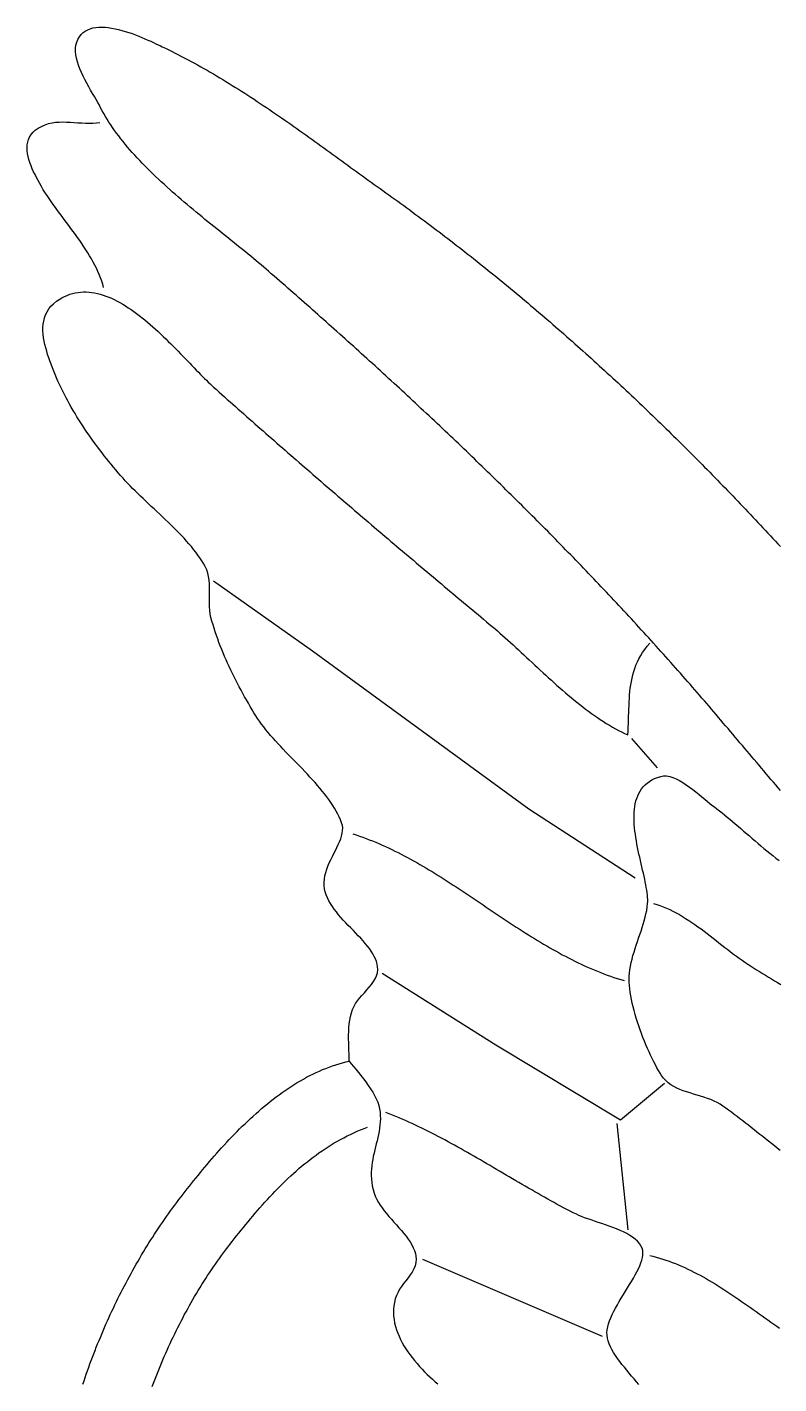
# Model space of a CAD drawing. Header units: millimetres. Extents: x 3 to 844, y 38 to 1106.
# Drawn here: x 23.2 to 228.4, y 736.3 to 1106.3 of the extents above; entities that cross this region are included whole.
import ezdxf

# ---------------------------------------------------------------- set-up
doc = ezdxf.new("R2010")
doc.units = ezdxf.units.MM
doc.layers.add('0_0_0', color=3, linetype='Continuous')

msp = doc.modelspace()

# ---------------------------------------------------------------- linework, layer by layer
at = {"layer": '0_0_0'}
for points in [[(228.78, 898.11), (228.14, 898.88), (227.49, 899.66), (226.85, 900.43), (226.2, 901.2), (225.56, 901.97), (224.91, 902.74), (224.26, 903.51), (223.61, 904.28), (222.96, 905.05), (222.31, 905.82), (221.66, 906.58), (221.01, 907.35), (220.36, 908.12), (219.71, 908.89), (219.05, 909.65), (218.4, 910.42), (217.75, 911.19), (217.1, 911.95), (216.45, 912.72), (215.79, 913.49), (215.14, 914.25), (214.49, 915.02), (213.84, 915.79), (213.19, 916.56), (212.54, 917.33), (211.9, 918.08), (211.25, 918.84), (210.61, 919.6), (209.97, 920.35), (209.32, 921.11), (208.67, 921.86), (208.03, 922.62), (207.38, 923.37), (206.73, 924.12), (206.08, 924.88), (205.42, 925.63), (204.77, 926.38), (204.12, 927.13), (203.46, 927.88), (202.8, 928.63), (202.15, 929.38), (201.49, 930.12), (200.83, 930.87), (200.17, 931.62), (199.51, 932.36), (198.84, 933.11), (198.18, 933.85), (197.52, 934.6), (196.85, 935.34), (196.18, 936.08), (195.52, 936.82), (194.85, 937.56), (194.18, 938.31), (193.51, 939.05), (192.84, 939.78), (192.17, 940.52), (191.49, 941.26), (190.82, 942), (190.14, 942.74), (189.47, 943.47), (188.79, 944.21), (188.11, 944.94), (187.43, 945.68), (186.75, 946.41), (186.07, 947.14), (185.39, 947.88), (184.71, 948.61), (184.03, 949.34), (183.34, 950.07), (182.66, 950.8), (181.97, 951.53), (181.28, 952.26), (180.6, 952.98), (179.91, 953.71), (179.22, 954.44), (178.53, 955.16), (177.84, 955.89), (177.15, 956.61), (176.45, 957.34), (175.76, 958.06), (175.07, 958.78), (174.37, 959.51), (173.68, 960.23), (172.98, 960.95), (172.28, 961.67), (171.58, 962.39), (170.88, 963.11), (170.18, 963.83), (169.48, 964.54), (168.78, 965.26), (168.08, 965.98), (167.38, 966.69), (166.68, 967.41), (165.97, 968.12), (165.27, 968.84), (164.56, 969.55), (163.85, 970.26), (163.15, 970.98), (162.44, 971.69), (161.73, 972.4), (161.02, 973.11), (160.31, 973.82), (159.6, 974.53), (158.89, 975.24), (158.18, 975.94), (157.47, 976.65), (156.75, 977.36), (156.04, 978.06), (155.33, 978.77), (154.61, 979.47), (153.89, 980.18), (153.18, 980.88), (152.46, 981.58), (151.74, 982.29), (151.03, 982.99), (150.31, 983.69), (149.59, 984.39), (148.87, 985.09), (148.15, 985.79), (147.43, 986.49), (146.7, 987.19), (145.98, 987.88), (145.26, 988.58), (144.54, 989.28), (143.81, 989.97), (143.09, 990.67), (142.36, 991.36), (141.64, 992.05), (140.91, 992.75), (140.18, 993.44), (139.46, 994.13), (138.73, 994.82), (138, 995.51), (137.27, 996.2), (136.54, 996.89), (135.81, 997.58), (135.08, 998.27), (134.35, 998.96), (133.62, 999.64), (132.89, 1000.33), (132.16, 1001.01), (131.43, 1001.7), (130.69, 1002.38), (129.96, 1003.07), (129.23, 1003.75), (128.49, 1004.43), (127.76, 1005.12), (127.02, 1005.8), (126.29, 1006.48), (125.55, 1007.16), (124.81, 1007.84), (124.08, 1008.52), (123.34, 1009.19), (122.6, 1009.87), (121.87, 1010.55), (121.13, 1011.23), (120.39, 1011.9), (119.65, 1012.58), (118.91, 1013.25), (118.17, 1013.93), (117.43, 1014.6), (116.69, 1015.27), (115.95, 1015.95), (115.21, 1016.62), (114.47, 1017.29), (113.73, 1017.96), (112.98, 1018.63), (112.24, 1019.3), (111.5, 1019.97), (110.76, 1020.63), (110.01, 1021.3), (109.27, 1021.97), (108.53, 1022.64), (107.78, 1023.3), (107.04, 1023.97), (106.29, 1024.63), (105.55, 1025.29), (104.8, 1025.96), (104.06, 1026.62), (103.31, 1027.28), (102.57, 1027.94), (101.82, 1028.61), (101.08, 1029.27), (100.33, 1029.93), (99.58, 1030.58), (98.84, 1031.24), (98.09, 1031.9), (97.34, 1032.56), (96.6, 1033.22), (95.85, 1033.87), (95.1, 1034.53), (94.35, 1035.18), (93.6, 1035.84), (92.86, 1036.49), (92.11, 1037.14), (91.36, 1037.8), (90.61, 1038.45), (89.86, 1039.1), (89.11, 1039.75), (88.45, 1040.32), (87.78, 1040.9), (87.09, 1041.48), (86.39, 1042.06), (85.69, 1042.65), (84.97, 1043.25), (84.24, 1043.84), (83.51, 1044.44), (82.77, 1045.05), (82.01, 1045.66), (81.25, 1046.27), (80.49, 1046.89), (79.72, 1047.51), (78.94, 1048.13), (78.16, 1048.76), (77.37, 1049.39), (76.57, 1050.03), (75.78, 1050.67), (74.98, 1051.31), (74.18, 1051.96), (73.37, 1052.61), (72.56, 1053.26), (71.76, 1053.92), (70.95, 1054.58), (70.14, 1055.25), (69.33, 1055.91), (68.52, 1056.59), (67.71, 1057.26), (66.91, 1057.94), (66.1, 1058.62), (65.3, 1059.3), (64.51, 1059.99), (63.71, 1060.68), (62.92, 1061.38), (62.14, 1062.08), (61.36, 1062.78), (60.59, 1063.48), (59.82, 1064.19), (59.06, 1064.9), (58.3, 1065.61), (57.56, 1066.33), (56.82, 1067.05), (56.09, 1067.77), (55.37, 1068.5), (54.66, 1069.22), (53.96, 1069.95), (53.27, 1070.69), (52.6, 1071.42), (51.93, 1072.16), (51.28, 1072.91), (50.64, 1073.65), (50.01, 1074.4), (49.4, 1075.15), (48.8, 1075.9), (48.21, 1076.66), (47.64, 1077.41), (47.09, 1078.17), (46.55, 1078.94), (46.03, 1079.7), (45.53, 1080.47), (45.05, 1081.24), (44.58, 1082.01), (44.13, 1082.78), (43.7, 1083.56), (43.29, 1084.34), (42.93, 1085.03), (42.52, 1085.77), (42.06, 1086.57), (41.58, 1087.4), (41.07, 1088.27), (40.55, 1089.18), (40.02, 1090.11), (39.5, 1091.06), (38.99, 1092.03), (38.51, 1093.01), (38.05, 1093.99), (37.63, 1094.98), (37.26, 1095.96), (36.95, 1096.92), (36.7, 1097.88), (36.53, 1098.81), (36.44, 1099.71), (36.44, 1100.59), (36.55, 1101.42), (36.76, 1102.22), (37.09, 1103.02), (37.5, 1103.72), (37.97, 1104.33), (38.51, 1104.85), (39.1, 1105.28), (39.75, 1105.63), (40.44, 1105.91), (41.18, 1106.12), (41.96, 1106.26), (42.77, 1106.33), (43.62, 1106.35), (44.49, 1106.31), (45.38, 1106.22), (46.29, 1106.09), (47.21, 1105.91), (48.14, 1105.7), (49.08, 1105.46), (50.02, 1105.18), (50.95, 1104.88), (51.87, 1104.57), (52.78, 1104.23), (53.67, 1103.89), (54.53, 1103.54), (55.37, 1103.19), (56.18, 1102.83), (56.95, 1102.49), (57.68, 1102.15), (58.37, 1101.83), (59.01, 1101.53), (59.59, 1101.26), (60.11, 1101.01), (61, 1100.58), (61.88, 1100.16), (62.76, 1099.72), (63.64, 1099.28), (64.51, 1098.83), (65.39, 1098.38), (66.26, 1097.92), (67.13, 1097.46), (68, 1096.99), (68.87, 1096.52), (69.74, 1096.04), (70.61, 1095.55), (71.47, 1095.07), (72.34, 1094.57), (73.2, 1094.07), (74.06, 1093.57), (74.92, 1093.06), (75.78, 1092.55), (76.64, 1092.03), (77.49, 1091.51), (78.35, 1090.99), (79.2, 1090.46), (80.05, 1089.93), (80.9, 1089.39), (81.75, 1088.85), (82.6, 1088.31), (83.45, 1087.76), (84.29, 1087.21), (85.14, 1086.66), (85.98, 1086.11), (86.82, 1085.55), (87.66, 1084.99), (88.5, 1084.42), (89.34, 1083.86), (90.17, 1083.29), (91.01, 1082.72), (91.84, 1082.15), (92.68, 1081.58), (93.51, 1081), (94.34, 1080.42), (95.17, 1079.84), (95.99, 1079.26), (96.82, 1078.68), (97.65, 1078.1), (98.47, 1077.51), (99.29, 1076.93), (100.12, 1076.34), (100.94, 1075.75), (101.76, 1075.17), (102.58, 1074.58), (103.39, 1073.99), (104.21, 1073.4), (105.03, 1072.81), (105.84, 1072.22), (106.65, 1071.63), (107.47, 1071.04), (108.28, 1070.46), (109.09, 1069.87), (109.9, 1069.28), (110.7, 1068.69), (111.51, 1068.11), (112.32, 1067.52), (113.12, 1066.94), (113.92, 1066.36), (114.73, 1065.78), (115.53, 1065.2), (116.33, 1064.62), (117.13, 1064.04), (117.93, 1063.47), (118.73, 1062.89), (119.52, 1062.32), (120.32, 1061.75), (121.11, 1061.18), (121.93, 1060.6), (122.75, 1060.02), (123.56, 1059.43), (124.38, 1058.84), (125.19, 1058.26), (126, 1057.67), (126.81, 1057.07), (127.62, 1056.48), (128.43, 1055.89), (129.24, 1055.29), (130.04, 1054.7), (130.85, 1054.1), (131.65, 1053.5), (132.45, 1052.9), (133.25, 1052.3), (134.05, 1051.7), (134.85, 1051.09), (135.65, 1050.49), (136.45, 1049.88), (137.24, 1049.27), (138.04, 1048.66), (138.83, 1048.05), (139.62, 1047.44), (140.41, 1046.83), (141.2, 1046.22), (141.99, 1045.6), (142.78, 1044.98), (143.57, 1044.37), (144.35, 1043.75), (145.14, 1043.13), (145.92, 1042.51), (146.7, 1041.88), (147.48, 1041.26), (148.26, 1040.63), (149.04, 1040.01), (149.82, 1039.38), (150.6, 1038.75), (151.37, 1038.12), (152.15, 1037.49), (152.92, 1036.86), (153.69, 1036.23), (154.46, 1035.59), (155.23, 1034.96), (156, 1034.32), (156.77, 1033.68), (157.54, 1033.04), (158.3, 1032.4), (159.07, 1031.76), (159.83, 1031.12), (160.6, 1030.47), (161.36, 1029.83), (162.12, 1029.18), (162.88, 1028.54), (163.64, 1027.89), (164.4, 1027.24), (165.15, 1026.59), (165.91, 1025.94), (166.66, 1025.28), (167.42, 1024.63), (168.17, 1023.97), (168.92, 1023.32), (169.67, 1022.66), (170.42, 1022), (171.17, 1021.34), (171.92, 1020.68), (172.67, 1020.02), (173.41, 1019.36), (174.16, 1018.7), (174.9, 1018.03), (175.64, 1017.37), (176.39, 1016.7), (177.13, 1016.03), (177.87, 1015.36), (178.6, 1014.69), (179.34, 1014.02), (180.08, 1013.35), (180.82, 1012.68), (181.55, 1012), (182.29, 1011.33), (183.02, 1010.65), (183.75, 1009.97), (184.48, 1009.3), (185.21, 1008.62), (185.94, 1007.94), (186.67, 1007.25), (187.4, 1006.57), (188.12, 1005.89), (188.85, 1005.21), (189.57, 1004.52), (190.3, 1003.83), (191.02, 1003.15), (191.74, 1002.46), (192.46, 1001.77), (193.18, 1001.08), (193.9, 1000.39), (194.62, 999.7), (195.34, 999), (196.06, 998.31), (196.77, 997.62), (197.49, 996.92), (198.2, 996.22), (198.91, 995.53), (199.63, 994.83), (200.34, 994.13), (201.05, 993.43), (201.76, 992.73), (202.46, 992.02), (203.17, 991.32), (203.88, 990.62), (204.59, 989.91), (205.29, 989.21), (205.99, 988.5), (206.7, 987.79), (207.4, 987.08), (208.1, 986.37), (208.8, 985.66), (209.5, 984.95), (210.2, 984.24), (210.9, 983.53), (211.6, 982.81), (212.29, 982.1), (212.99, 981.38), (213.69, 980.67), (214.38, 979.95), (215.07, 979.23), (215.77, 978.51), (216.46, 977.79), (217.15, 977.07), (217.84, 976.35), (218.53, 975.63), (219.22, 974.91), (219.9, 974.18), (220.59, 973.46), (221.28, 972.73), (221.96, 972.01), (222.65, 971.28), (223.33, 970.55), (224.01, 969.82), (224.7, 969.1), (225.38, 968.37), (226.06, 967.63), (226.74, 966.9), (227.42, 966.17), (228.1, 965.44), (228.77, 964.7)], [(44.11, 1035.33), (43.86, 1036.21), (43.58, 1037.1), (43.27, 1037.97), (42.92, 1038.84), (42.54, 1039.71), (42.14, 1040.57), (41.71, 1041.42), (41.26, 1042.28), (40.78, 1043.12), (40.29, 1043.97), (39.78, 1044.8), (39.24, 1045.64), (38.7, 1046.47), (38.14, 1047.3), (37.57, 1048.13), (36.98, 1048.95), (36.39, 1049.78), (35.79, 1050.6), (35.19, 1051.42), (34.58, 1052.23), (33.97, 1053.05), (33.36, 1053.87), (32.76, 1054.68), (32.15, 1055.49), (31.55, 1056.31), (30.96, 1057.12), (30.37, 1057.94), (29.8, 1058.75), (29.24, 1059.57), (28.69, 1060.39), (28.15, 1061.2), (27.64, 1062.02), (27.14, 1062.85), (26.66, 1063.67), (26.2, 1064.5), (25.77, 1065.33), (25.38, 1066.12), (25, 1066.92), (24.63, 1067.74), (24.3, 1068.56), (24, 1069.39), (23.73, 1070.21), (23.52, 1071.04), (23.36, 1071.85), (23.26, 1072.65), (23.22, 1073.44), (23.27, 1074.21), (23.39, 1074.96), (23.6, 1075.68), (23.91, 1076.38), (24.31, 1077.04), (24.83, 1077.66), (25.46, 1078.25), (26.22, 1078.79), (27.11, 1079.28), (28.13, 1079.72), (29.07, 1080.03), (30.02, 1080.25), (31, 1080.39), (31.99, 1080.47), (33, 1080.49), (34.01, 1080.47), (35.04, 1080.43), (36.06, 1080.36), (37.09, 1080.29), (38.11, 1080.22), (39.13, 1080.17), (40.15, 1080.14), (41.15, 1080.15), (42.14, 1080.21), (43.11, 1080.33)], [(38.44, 736.23), (38.75, 737.15), (39.06, 738.08), (39.38, 739), (39.71, 739.92), (40.04, 740.84), (40.37, 741.76), (40.71, 742.67), (41.05, 743.58), (41.4, 744.5), (41.75, 745.4), (42.11, 746.31), (42.47, 747.21), (42.84, 748.12), (43.21, 749.01), (43.59, 749.91), (43.97, 750.81), (44.35, 751.7), (44.74, 752.59), (45.13, 753.48), (45.53, 754.36), (45.93, 755.24), (46.34, 756.12), (46.75, 757), (47.17, 757.87), (47.59, 758.75), (48.02, 759.62), (48.45, 760.48), (48.88, 761.35), (49.32, 762.21), (49.77, 763.06), (50.22, 763.92), (50.67, 764.77), (51.13, 765.62), (51.59, 766.47), (52.06, 767.31), (52.53, 768.15), (53.01, 768.99), (53.49, 769.82), (53.97, 770.65), (54.46, 771.48), (54.96, 772.31), (55.46, 773.13), (55.96, 773.95), (56.47, 774.76), (56.98, 775.57), (57.5, 776.38), (58.02, 777.19), (58.55, 777.99), (59.08, 778.79), (59.62, 779.58), (60.16, 780.37), (60.7, 781.16), (61.25, 781.94), (61.81, 782.72), (62.37, 783.5), (62.93, 784.27), (63.5, 785.04), (64.07, 785.81), (64.65, 786.57), (65.23, 787.33), (65.79, 788.04), (66.35, 788.76), (66.92, 789.49), (67.49, 790.22), (68.08, 790.96), (68.67, 791.7), (69.27, 792.44), (69.87, 793.19), (70.49, 793.93), (71.11, 794.68), (71.73, 795.44), (72.37, 796.19), (73.01, 796.94), (73.65, 797.7), (74.31, 798.45), (74.97, 799.21), (75.64, 799.96), (76.31, 800.71), (76.99, 801.45), (77.68, 802.2), (78.38, 802.94), (79.08, 803.68), (79.79, 804.41), (80.5, 805.14), (81.22, 805.86), (81.95, 806.58), (82.68, 807.29), (83.42, 808), (84.17, 808.69), (84.92, 809.38), (85.68, 810.06), (86.45, 810.74), (87.22, 811.4), (87.99, 812.06), (88.78, 812.7), (89.57, 813.33), (90.36, 813.96), (91.16, 814.57), (91.97, 815.17), (92.78, 815.75), (93.6, 816.33), (94.42, 816.89), (95.25, 817.43), (96.09, 817.96), (96.93, 818.48), (97.78, 818.98), (98.63, 819.47), (99.49, 819.94), (100.35, 820.39), (101.22, 820.82), (102.09, 821.24), (102.97, 821.64), (103.85, 822.02), (104.74, 822.38), (105.64, 822.72), (106.54, 823.04), (107.44, 823.34), (108.35, 823.62), (109.27, 823.88), (110.19, 824.11), (111.11, 824.33), (111.1, 825.3), (111.08, 826.29), (111.04, 827.3), (111.01, 828.32), (110.98, 829.36), (110.96, 830.4), (110.96, 831.44), (110.98, 832.48), (111.04, 833.51), (111.13, 834.53), (111.27, 835.54), (111.47, 836.52), (111.72, 837.49), (112.04, 838.42), (112.43, 839.33), (112.85, 840.07), (113.36, 840.8), (113.95, 841.54), (114.59, 842.27), (115.26, 843.01), (115.93, 843.75), (116.58, 844.5), (117.2, 845.26), (117.75, 846.03), (118.23, 846.82), (118.59, 847.63), (118.82, 848.47), (118.91, 849.33), (118.86, 850.05), (118.74, 850.78), (118.54, 851.5), (118.27, 852.21), (117.94, 852.92), (117.55, 853.62), (117.1, 854.33), (116.61, 855.03), (116.07, 855.73), (115.5, 856.43), (114.89, 857.13), (114.25, 857.84), (113.6, 858.54), (112.93, 859.24), (112.24, 859.95), (111.56, 860.66), (110.87, 861.38), (110.19, 862.1), (109.51, 862.82), (108.86, 863.55), (108.23, 864.29), (107.62, 865.03), (107.05, 865.79), (106.51, 866.55), (106.02, 867.32), (105.57, 868.1), (105.18, 868.89), (104.85, 869.69), (104.58, 870.5), (104.39, 871.33), (104.27, 872.23), (104.25, 873.12), (104.33, 874.01), (104.48, 874.9), (104.71, 875.79), (104.99, 876.66), (105.32, 877.54), (105.69, 878.4), (106.09, 879.26), (106.51, 880.11), (106.93, 880.94), (107.35, 881.77), (107.76, 882.59), (108.14, 883.39), (108.49, 884.19), (108.79, 884.97), (109.03, 885.73), (109.21, 886.48), (109.31, 887.22), (109.33, 887.94), (109.24, 888.64), (109.05, 889.33), (108.74, 890.13), (108.38, 890.93), (107.99, 891.73), (107.56, 892.52), (107.1, 893.31), (106.61, 894.1), (106.09, 894.88), (105.54, 895.66), (104.97, 896.44), (104.37, 897.22), (103.76, 897.99), (103.12, 898.76), (102.46, 899.53), (101.79, 900.3), (101.1, 901.06), (100.4, 901.82), (99.69, 902.59), (98.98, 903.35), (98.25, 904.11), (97.52, 904.87), (96.79, 905.63), (96.05, 906.38), (95.32, 907.14), (94.58, 907.9), (93.85, 908.65), (93.13, 909.41), (92.42, 910.17), (91.71, 910.92), (91.02, 911.68), (90.34, 912.44), (89.67, 913.2), (89.03, 913.96), (88.4, 914.72), (87.79, 915.49), (87.21, 916.25), (86.64, 917.02), (86.11, 917.78), (85.6, 918.55), (85.13, 919.33), (84.61, 920.2), (84.1, 921.07), (83.59, 921.96), (83.08, 922.84), (82.58, 923.73), (82.09, 924.63), (81.6, 925.52), (81.11, 926.43), (80.64, 927.33), (80.17, 928.24), (79.7, 929.16), (79.25, 930.08), (78.8, 931), (78.36, 931.93), (77.93, 932.86), (77.51, 933.8), (77.11, 934.74), (76.71, 935.68), (76.32, 936.63), (75.94, 937.58), (75.58, 938.54), (75.23, 939.49), (74.89, 940.46), (74.56, 941.42), (74.25, 942.39), (73.95, 943.37), (73.67, 944.35), (73.4, 945.33), (73.19, 946.29), (73.06, 947.29), (72.99, 948.3), (72.96, 949.33), (72.96, 950.37), (72.98, 951.42), (73, 952.46), (73, 953.49), (72.97, 954.52), (72.89, 955.52), (72.76, 956.5), (72.55, 957.45), (72.24, 958.36), (71.83, 959.24), (71.38, 960.03), (70.89, 960.81), (70.37, 961.6), (69.83, 962.37), (69.25, 963.14), (68.66, 963.91), (68.04, 964.67), (67.39, 965.43), (66.73, 966.18), (66.05, 966.93), (65.35, 967.68), (64.64, 968.42), (63.92, 969.15), (63.18, 969.89), (62.44, 970.62), (61.68, 971.35), (60.92, 972.07), (60.16, 972.79), (59.4, 973.51), (58.63, 974.22), (57.87, 974.93), (57.1, 975.64), (56.35, 976.35), (55.59, 977.06), (54.85, 977.76), (54.12, 978.46), (53.39, 979.16), (52.69, 979.86), (51.99, 980.55), (51.31, 981.25), (50.65, 981.94), (50.02, 982.63), (49.4, 983.33), (48.75, 984.08), (48.1, 984.83), (47.45, 985.59), (46.81, 986.36), (46.17, 987.13), (45.54, 987.9), (44.91, 988.68), (44.29, 989.46), (43.67, 990.25), (43.06, 991.05), (42.46, 991.84), (41.86, 992.65), (41.27, 993.45), (40.68, 994.27), (40.11, 995.08), (39.54, 995.91), (38.98, 996.73), (38.42, 997.57), (37.88, 998.4), (37.34, 999.25), (36.81, 1000.1), (36.29, 1000.95), (35.78, 1001.81), (35.28, 1002.67), (34.79, 1003.54), (34.31, 1004.41), (33.84, 1005.29), (33.38, 1006.18), (32.93, 1007.07), (32.49, 1007.96), (32.06, 1008.86), (31.65, 1009.77), (31.25, 1010.68), (30.86, 1011.6), (30.48, 1012.52), (30.11, 1013.45), (29.76, 1014.39), (29.42, 1015.33), (29.12, 1016.19), (28.83, 1017.07), (28.56, 1017.96), (28.3, 1018.87), (28.07, 1019.79), (27.87, 1020.72), (27.72, 1021.65), (27.6, 1022.58), (27.55, 1023.5), (27.55, 1024.41), (27.61, 1025.31), (27.75, 1026.19), (27.96, 1027.05), (28.26, 1027.89), (28.65, 1028.7), (29.14, 1029.48), (29.73, 1030.22), (30.44, 1030.92), (31.26, 1031.58), (31.97, 1032.07), (32.69, 1032.5), (33.42, 1032.88), (34.15, 1033.2), (34.88, 1033.48), (35.62, 1033.7), (36.37, 1033.88), (37.11, 1034.01), (37.86, 1034.09), (38.62, 1034.13), (39.37, 1034.13), (40.13, 1034.08), (40.89, 1034), (41.65, 1033.88), (42.42, 1033.71), (43.18, 1033.52), (43.95, 1033.28), (44.72, 1033.02), (45.48, 1032.72), (46.25, 1032.39), (47.01, 1032.03), (47.78, 1031.64), (48.54, 1031.22), (49.31, 1030.78), (50.07, 1030.32), (50.83, 1029.83), (51.58, 1029.32), (52.34, 1028.79), (53.09, 1028.24), (53.83, 1027.67), (54.58, 1027.09), (55.32, 1026.49), (56.05, 1025.88), (56.79, 1025.26), (57.51, 1024.62), (58.23, 1023.98), (58.95, 1023.32), (59.66, 1022.66), (60.36, 1022), (61.06, 1021.33), (61.75, 1020.65), (62.43, 1019.98), (63.11, 1019.3), (63.78, 1018.63), (64.44, 1017.96), (65.09, 1017.29), (65.73, 1016.62), (66.36, 1015.97), (66.99, 1015.32), (67.6, 1014.67), (68.21, 1014.04), (68.8, 1013.42), (69.39, 1012.82), (69.96, 1012.23), (70.52, 1011.65), (71.07, 1011.09), (71.61, 1010.55), (72.14, 1010.03), (72.65, 1009.52), (73.15, 1009.05), (73.64, 1008.59), (74.11, 1008.16), (74.86, 1007.49), (75.61, 1006.83), (76.36, 1006.16), (77.1, 1005.5), (77.85, 1004.83), (78.6, 1004.16), (79.35, 1003.5), (80.1, 1002.84), (80.85, 1002.17), (81.6, 1001.51), (82.35, 1000.84), (83.1, 1000.18), (83.85, 999.52), (84.6, 998.86), (85.35, 998.19), (86.11, 997.53), (86.86, 996.87), (87.61, 996.21), (88.36, 995.55), (89.12, 994.89), (89.87, 994.23), (90.62, 993.57), (91.38, 992.91), (92.13, 992.25), (92.88, 991.59), (93.64, 990.93), (94.39, 990.27), (95.15, 989.61), (95.9, 988.96), (96.66, 988.3), (97.42, 987.64), (98.17, 986.98), (98.93, 986.33), (99.69, 985.67), (100.44, 985.02), (101.2, 984.36), (101.96, 983.7), (102.72, 983.05), (103.47, 982.39), (104.23, 981.74), (104.99, 981.08), (105.75, 980.43), (106.51, 979.78), (107.27, 979.12), (108.03, 978.47), (108.79, 977.82), (109.55, 977.16), (110.31, 976.51), (111.07, 975.86), (111.83, 975.21), (112.59, 974.56), (113.35, 973.9), (114.11, 973.25), (114.87, 972.6), (115.64, 971.95), (116.4, 971.3), (117.16, 970.65), (117.92, 970), (118.68, 969.35), (119.45, 968.7), (120.21, 968.05), (120.97, 967.4), (121.74, 966.76), (122.5, 966.11), (123.26, 965.46), (124.03, 964.81), (124.79, 964.16), (125.56, 963.52), (126.32, 962.87), (127.09, 962.22), (127.85, 961.58), (128.62, 960.93), (129.38, 960.28), (130.15, 959.64), (130.91, 958.99), (131.68, 958.35), (132.45, 957.7), (133.21, 957.05), (133.98, 956.41), (134.75, 955.76), (135.51, 955.12), (136.28, 954.48), (137.05, 953.83), (137.81, 953.19), (138.58, 952.54), (139.35, 951.9), (140.12, 951.26), (140.89, 950.61), (141.65, 949.97), (142.42, 949.33), (143.19, 948.69), (143.96, 948.04), (144.73, 947.4), (145.5, 946.76), (146.27, 946.12), (147.04, 945.48), (147.8, 944.84), (148.57, 944.19), (149.34, 943.55), (150.11, 942.91), (150.83, 942.31), (151.54, 941.71), (152.25, 941.09), (152.97, 940.46), (153.69, 939.82), (154.41, 939.17), (155.14, 938.52), (155.86, 937.85), (156.59, 937.18), (157.32, 936.51), (158.05, 935.83), (158.79, 935.14), (159.52, 934.46), (160.26, 933.77), (161.01, 933.07), (161.75, 932.38), (162.5, 931.68), (163.25, 930.98), (164, 930.29), (164.75, 929.59), (165.51, 928.9), (166.27, 928.21), (167.03, 927.52), (167.8, 926.83), (168.56, 926.15), (169.34, 925.48), (170.11, 924.81), (170.89, 924.15), (171.67, 923.49), (172.45, 922.85), (173.23, 922.21), (174.02, 921.58), (174.82, 920.96), (175.61, 920.35), (176.41, 919.75), (177.21, 919.17), (178.02, 918.59), (178.83, 918.03), (179.64, 917.49), (180.46, 916.96), (181.27, 916.44), (182.1, 915.94), (182.92, 915.46), (183.75, 915), (184.59, 914.55), (185.43, 914.12), (186.27, 913.71), (187.11, 913.33), (187.19, 914.36), (187.25, 915.39), (187.29, 916.41), (187.33, 917.41), (187.37, 918.41), (187.4, 919.4), (187.43, 920.37), (187.47, 921.34), (187.51, 922.3), (187.57, 923.26), (187.63, 924.2), (187.72, 925.14), (187.82, 926.06), (187.95, 926.98), (188.11, 927.9), (188.29, 928.8), (188.5, 929.7), (188.75, 930.59), (189.04, 931.47), (189.37, 932.35), (189.75, 933.22), (190.17, 934.09), (190.65, 934.95), (191.17, 935.8), (191.76, 936.65), (192.4, 937.49), (193.11, 938.33)], [(74.11, 955.33), (101.11, 936.21), (160.11, 893.19), (189.11, 874.33)], [(188.11, 912.33), (195.11, 904.33)], [(228.73, 799.96), (227.93, 800.59), (227.13, 801.23), (226.33, 801.86), (225.54, 802.49), (224.75, 803.12), (223.96, 803.75), (223.17, 804.37), (222.38, 804.99), (221.6, 805.61), (220.82, 806.23), (220.04, 806.84), (219.26, 807.44), (218.49, 808.04), (217.71, 808.64), (216.94, 809.23), (216.17, 809.81), (215.4, 810.39), (214.64, 810.96), (213.87, 811.52), (213.11, 812.08), (212.34, 812.59), (211.52, 813.05), (210.66, 813.46), (209.77, 813.84), (208.86, 814.18), (207.92, 814.49), (206.97, 814.79), (206.02, 815.08), (205.06, 815.37), (204.11, 815.66), (203.17, 815.96), (202.25, 816.28), (201.36, 816.63), (200.49, 817.01), (199.67, 817.43), (198.89, 817.91), (198.16, 818.44), (197.49, 819.03), (196.88, 819.69), (196.34, 820.44), (195.93, 821.09), (195.51, 821.8), (195.09, 822.55), (194.66, 823.34), (194.23, 824.17), (193.8, 825.04), (193.37, 825.94), (192.94, 826.87), (192.51, 827.82), (192.09, 828.8), (191.68, 829.8), (191.28, 830.81), (190.89, 831.84), (190.51, 832.88), (190.14, 833.93), (189.79, 834.98), (189.46, 836.03), (189.15, 837.08), (188.86, 838.12), (188.59, 839.15), (188.35, 840.18), (188.13, 841.18), (187.95, 842.17), (187.79, 843.14), (187.66, 844.09), (187.57, 845), (187.51, 845.89), (187.49, 846.74), (187.51, 847.55), (187.57, 848.33), (187.69, 849.29), (187.85, 850.26), (188.06, 851.23), (188.29, 852.19), (188.55, 853.15), (188.84, 854.1), (189.14, 855.06), (189.45, 856.01), (189.78, 856.97), (190.1, 857.92), (190.43, 858.87), (190.75, 859.81), (191.06, 860.76), (191.35, 861.7), (191.63, 862.64), (191.88, 863.58), (192.1, 864.52), (192.29, 865.46), (192.44, 866.39), (192.54, 867.33), (192.57, 867.86), (192.57, 868.42), (192.54, 869.02), (192.49, 869.65), (192.41, 870.31), (192.31, 871), (192.19, 871.72), (192.06, 872.46), (191.91, 873.22), (191.74, 874), (191.56, 874.81), (191.38, 875.63), (191.19, 876.47), (190.99, 877.32), (190.79, 878.18), (190.59, 879.05), (190.39, 879.93), (190.19, 880.82), (190, 881.72), (189.82, 882.62), (189.64, 883.51), (189.48, 884.41), (189.33, 885.31), (189.2, 886.21), (189.08, 887.09), (188.99, 887.98), (188.91, 888.85), (188.86, 889.71), (188.84, 890.56), (188.84, 891.39), (188.88, 892.21), (188.95, 893.02), (189.05, 893.8), (189.19, 894.56), (189.37, 895.3), (189.58, 896.01), (189.84, 896.7), (190.15, 897.35), (190.5, 897.98), (190.9, 898.58), (191.36, 899.14), (191.86, 899.67), (192.42, 900.16), (193.04, 900.61), (193.72, 901.02), (194.46, 901.39), (195.26, 901.72), (196.13, 902), (196.91, 902.13), (197.73, 902.12), (198.58, 901.97), (199.46, 901.7), (200.36, 901.33), (201.26, 900.87), (202.17, 900.33), (203.08, 899.74), (203.98, 899.1), (204.87, 898.43), (205.73, 897.75), (206.57, 897.06), (207.37, 896.4), (208.14, 895.76), (208.85, 895.16), (209.51, 894.63), (210.11, 894.17), (210.78, 893.68), (211.46, 893.16), (212.15, 892.63), (212.85, 892.07), (213.55, 891.49), (214.27, 890.9), (215, 890.3), (215.73, 889.68), (216.47, 889.04), (217.22, 888.4), (217.98, 887.75), (218.75, 887.09), (219.52, 886.42), (220.3, 885.75), (221.08, 885.08), (221.88, 884.4), (222.67, 883.73), (223.48, 883.05), (224.29, 882.38), (225.1, 881.71), (225.92, 881.04), (226.74, 880.39), (227.57, 879.74), (228.4, 879.1)], [(112.11, 886.33), (113.02, 886.03), (113.92, 885.73), (114.82, 885.41), (115.71, 885.08), (116.6, 884.74), (117.48, 884.39), (118.37, 884.03), (119.24, 883.66), (120.12, 883.27), (120.99, 882.88), (121.86, 882.48), (122.72, 882.07), (123.58, 881.65), (124.44, 881.22), (125.3, 880.79), (126.15, 880.34), (127, 879.89), (127.85, 879.43), (128.69, 878.97), (129.53, 878.49), (130.37, 878.01), (131.21, 877.53), (132.05, 877.04), (132.88, 876.54), (133.71, 876.03), (134.54, 875.53), (135.37, 875.01), (136.2, 874.5), (137.02, 873.97), (137.85, 873.45), (138.67, 872.92), (139.49, 872.38), (140.31, 871.85), (141.14, 871.31), (141.95, 870.77), (142.77, 870.22), (143.59, 869.68), (144.41, 869.13), (145.23, 868.58), (146.04, 868.03), (146.86, 867.48), (147.68, 866.93), (148.49, 866.38), (149.31, 865.83), (150.13, 865.28), (150.95, 864.73), (151.77, 864.18), (152.58, 863.63), (153.4, 863.09), (154.22, 862.54), (155.05, 862), (155.87, 861.46), (156.69, 860.92), (157.52, 860.39), (158.34, 859.86), (159.17, 859.33), (160, 858.81), (160.83, 858.29), (161.66, 857.77), (162.5, 857.26), (163.33, 856.76), (164.17, 856.26), (165.01, 855.76), (165.85, 855.27), (166.7, 854.79), (167.55, 854.32), (168.4, 853.85), (169.25, 853.38), (170.11, 852.93), (170.96, 852.48), (171.83, 852.04), (172.69, 851.61), (173.56, 851.19), (174.43, 850.78), (175.31, 850.37), (176.18, 849.98), (177.07, 849.59), (177.95, 849.21), (178.84, 848.85), (179.74, 848.49), (180.63, 848.15), (181.54, 847.82), (182.44, 847.49), (183.35, 847.18), (184.27, 846.89), (185.19, 846.6), (186.11, 846.33)], [(194.11, 867.33), (195.02, 867.07), (195.92, 866.78), (196.81, 866.45), (197.7, 866.08), (198.58, 865.68), (199.46, 865.25), (200.33, 864.8), (201.2, 864.32), (202.06, 863.81), (202.92, 863.28), (203.77, 862.74), (204.61, 862.17), (205.45, 861.59), (206.29, 860.99), (207.12, 860.39), (207.95, 859.77), (208.77, 859.15), (209.59, 858.52), (210.4, 857.89), (211.21, 857.26), (212.02, 856.62), (212.82, 856), (213.62, 855.37), (214.41, 854.76), (215.2, 854.15), (215.99, 853.55), (216.78, 852.97), (217.56, 852.41), (218.34, 851.86), (219.11, 851.33), (219.88, 850.81), (220.66, 850.3), (221.45, 849.79), (222.25, 849.28), (223.05, 848.78), (223.86, 848.27), (224.68, 847.76), (225.5, 847.26), (226.33, 846.76), (227.16, 846.25), (228.01, 845.75), (228.85, 845.25)], [(120.11, 848.33), (151.11, 828.78), (185.11, 808.33), (197.11, 818.33)], [(111.11, 824.33), (111.69, 823.63), (112.31, 822.89), (112.96, 822.11), (113.63, 821.29), (114.32, 820.44), (115, 819.56), (115.67, 818.66), (116.33, 817.74), (116.95, 816.82), (117.53, 815.89), (118.05, 814.95), (118.51, 814.03), (118.89, 813.11), (119.19, 812.21), (119.39, 811.33), (119.52, 810.42), (119.59, 809.52), (119.61, 808.63), (119.58, 807.76), (119.5, 806.89), (119.4, 806.03), (119.26, 805.18), (119.1, 804.33), (118.91, 803.49), (118.71, 802.64), (118.51, 801.8), (118.3, 800.96), (118.09, 800.12), (117.88, 799.27), (117.69, 798.42), (117.52, 797.56), (117.37, 796.69), (117.25, 795.82), (117.16, 794.94), (117.11, 794.04), (117.11, 793.13), (117.16, 792.21), (117.26, 791.27), (117.42, 790.31), (117.65, 789.34), (117.95, 788.34), (118.32, 787.33), (118.67, 786.58), (119.08, 785.82), (119.56, 785.07), (120.1, 784.31), (120.68, 783.54), (121.3, 782.78), (121.96, 782.01), (122.63, 781.24), (123.31, 780.47), (124, 779.7), (124.69, 778.92), (125.36, 778.14), (126, 777.37), (126.62, 776.59), (127.2, 775.81), (127.73, 775.02), (128.2, 774.24), (128.6, 773.46), (128.94, 772.68), (129.18, 771.89), (129.34, 771.11), (129.4, 770.33), (129.32, 769.41), (129.09, 768.52), (128.73, 767.67), (128.27, 766.83), (127.74, 766.02), (127.16, 765.22), (126.56, 764.44), (125.96, 763.66), (125.39, 762.88), (124.87, 762.11), (124.43, 761.33), (124.01, 760.41), (123.69, 759.48), (123.45, 758.55), (123.28, 757.61), (123.19, 756.67), (123.18, 755.73), (123.22, 754.79), (123.34, 753.86), (123.51, 752.93), (123.74, 752), (124.02, 751.09), (124.35, 750.18), (124.72, 749.29), (125.13, 748.42), (125.58, 747.56), (126.06, 746.72), (126.57, 745.9), (127.11, 745.1), (127.67, 744.33), (128.31, 743.48), (128.96, 742.66), (129.63, 741.87), (130.3, 741.1), (130.99, 740.35), (131.69, 739.62), (132.39, 738.92), (133.11, 738.23), (133.84, 737.57), (134.58, 736.92), (135.33, 736.29)], [(190.16, 736.12), (189.52, 736.89), (188.86, 737.67), (188.19, 738.45), (187.51, 739.25), (186.85, 740.04), (186.19, 740.84), (185.54, 741.65), (184.92, 742.45), (184.33, 743.26), (183.78, 744.06), (183.27, 744.86), (182.81, 745.66), (182.4, 746.46), (182.06, 747.25), (181.79, 748.03), (181.59, 748.8), (181.47, 749.57), (181.45, 750.33), (181.51, 751.08), (181.65, 751.87), (181.86, 752.68), (182.14, 753.51), (182.48, 754.36), (182.87, 755.23), (183.3, 756.12), (183.78, 757.01), (184.29, 757.92), (184.82, 758.83), (185.37, 759.74), (185.93, 760.66), (186.5, 761.57), (187.06, 762.48), (187.62, 763.39), (188.16, 764.28), (188.69, 765.16), (189.18, 766.03), (189.64, 766.88), (190.05, 767.71), (190.42, 768.52), (190.73, 769.3), (190.98, 770.05), (191.16, 770.77), (191.26, 771.46), (191.28, 772.12), (191.22, 772.73), (191.05, 773.31), (190.73, 773.98), (190.3, 774.62), (189.77, 775.22), (189.15, 775.79), (188.45, 776.32), (187.68, 776.83), (186.85, 777.31), (185.96, 777.76), (185.04, 778.19), (184.07, 778.59), (183.09, 778.98), (182.08, 779.35), (181.07, 779.71), (180.06, 780.05), (179.06, 780.38), (178.08, 780.7), (177.13, 781.02), (176.21, 781.33), (175.35, 781.64), (174.53, 781.95), (173.79, 782.26), (173.11, 782.57), (172.24, 783.01), (171.37, 783.46), (170.5, 783.91), (169.63, 784.36), (168.76, 784.83), (167.89, 785.29), (167.02, 785.77), (166.15, 786.25), (165.28, 786.73), (164.41, 787.21), (163.53, 787.71), (162.66, 788.2), (161.79, 788.7), (160.92, 789.2), (160.04, 789.7), (159.17, 790.21), (158.3, 790.72), (157.42, 791.23), (156.55, 791.74), (155.67, 792.25), (154.8, 792.77), (153.92, 793.28), (153.05, 793.8), (152.17, 794.31), (151.29, 794.83), (150.42, 795.34), (149.54, 795.86), (148.66, 796.37), (147.78, 796.89), (146.9, 797.4), (146.02, 797.91), (145.14, 798.42), (144.26, 798.92), (143.38, 799.42), (142.5, 799.92), (141.62, 800.42), (140.73, 800.91), (139.85, 801.4), (138.96, 801.89), (138.08, 802.37), (137.19, 802.85), (136.31, 803.32), (135.42, 803.79), (134.53, 804.25), (133.64, 804.7), (132.75, 805.15), (131.86, 805.6), (130.97, 806.03), (130.08, 806.46), (129.19, 806.89), (128.29, 807.3), (127.4, 807.71), (126.5, 808.11), (125.61, 808.5), (124.71, 808.89), (123.81, 809.26), (122.91, 809.62), (122.01, 809.98), (121.11, 810.33)], [(184.11, 807.33), (187.11, 778.33)], [(57.39, 735.6), (57.74, 736.52), (58.08, 737.43), (58.44, 738.35), (58.79, 739.26), (59.16, 740.17), (59.53, 741.07), (59.9, 741.97), (60.28, 742.87), (60.66, 743.77), (61.05, 744.66), (61.44, 745.55), (61.84, 746.44), (62.25, 747.32), (62.66, 748.2), (63.07, 749.08), (63.49, 749.95), (63.92, 750.82), (64.35, 751.69), (64.78, 752.55), (65.23, 753.41), (65.67, 754.27), (66.12, 755.12), (66.58, 755.97), (67.04, 756.81), (67.51, 757.66), (67.98, 758.49), (68.46, 759.32), (68.94, 760.15), (69.43, 760.98), (69.92, 761.8), (70.42, 762.62), (70.93, 763.43), (71.44, 764.24), (71.95, 765.04), (72.47, 765.84), (73, 766.63), (73.53, 767.42), (74.06, 768.21), (74.6, 768.99), (75.15, 769.77), (75.7, 770.54), (76.26, 771.31), (76.82, 772.07), (77.39, 772.83), (77.96, 773.58), (78.54, 774.33), (79.15, 775.11), (79.76, 775.89), (80.38, 776.67), (81, 777.45), (81.62, 778.23), (82.25, 779.01), (82.88, 779.78), (83.52, 780.55), (84.16, 781.33), (84.81, 782.09), (85.46, 782.86), (86.11, 783.62), (86.77, 784.38), (87.44, 785.13), (88.11, 785.88), (88.78, 786.62), (89.47, 787.36), (90.15, 788.09), (90.85, 788.82), (91.55, 789.54), (92.25, 790.25), (92.96, 790.96), (93.68, 791.65), (94.41, 792.34), (95.14, 793.03), (95.88, 793.7), (96.63, 794.36), (97.38, 795.02), (98.14, 795.66), (98.91, 796.3), (99.69, 796.92), (100.47, 797.54), (101.26, 798.14), (102.06, 798.73), (102.87, 799.31), (103.69, 799.88), (104.52, 800.43), (105.35, 800.97), (106.19, 801.5), (107.05, 802.02), (107.91, 802.52), (108.78, 803), (109.66, 803.47), (110.55, 803.93), (111.45, 804.37), (112.37, 804.79), (113.29, 805.2), (114.22, 805.59), (115.16, 805.97), (116.11, 806.33)], [(131.11, 770.33), (180.11, 749.33)], [(193.11, 771.33), (194.01, 771.11), (194.89, 770.88), (195.78, 770.63), (196.65, 770.36), (197.53, 770.07), (198.39, 769.77), (199.26, 769.45), (200.12, 769.11), (200.97, 768.76), (201.82, 768.4), (202.67, 768.02), (203.51, 767.63), (204.35, 767.22), (205.19, 766.8), (206.02, 766.37), (206.85, 765.93), (207.67, 765.48), (208.5, 765.02), (209.32, 764.54), (210.14, 764.06), (210.95, 763.57), (211.76, 763.07), (212.58, 762.56), (213.38, 762.04), (214.19, 761.52), (215, 760.99), (215.8, 760.46), (216.6, 759.92), (217.4, 759.37), (218.2, 758.82), (219, 758.27), (219.8, 757.71), (220.6, 757.15), (221.39, 756.59), (222.19, 756.02), (222.98, 755.46), (223.78, 754.89), (224.57, 754.32), (225.37, 753.76), (226.17, 753.19), (226.96, 752.62), (227.76, 752.06), (228.56, 751.5)]]:
    msp.add_lwpolyline(points, dxfattribs=at)

doc.saveas('drawing.dxf')
